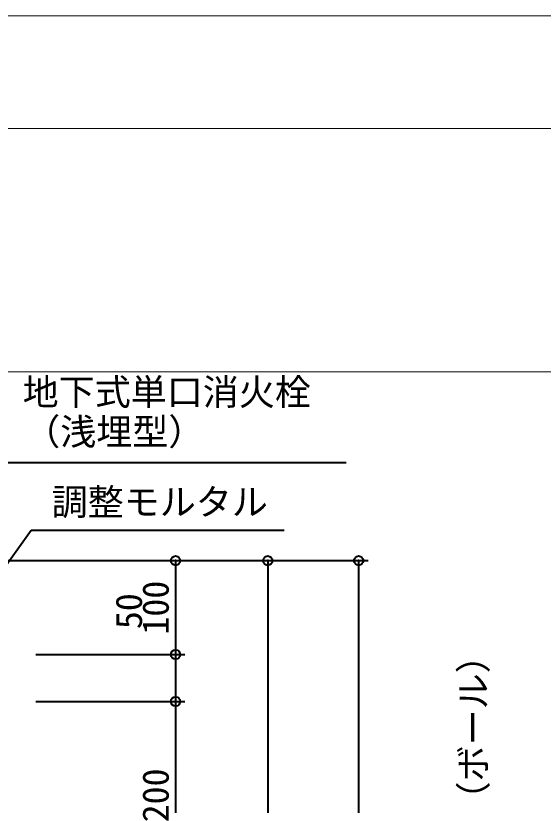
# Model space of a CAD drawing. Units: millimetres at full size, sheet at 1:20. Extents: x -5778 to 5792, y -3160 to 3160.
# Drawn here: x -535 to 27, y 2319 to 3160 of the extents above; entities that cross this region are included whole.
import ezdxf
from ezdxf.enums import TextEntityAlignment as Align

# ---------------------------------------------------------------- set-up
doc = ezdxf.new("R2010")
doc.units = ezdxf.units.MM
doc.header["$LTSCALE"] = 20
doc.header["$PDMODE"] = 32
doc.header["$PDSIZE"] = 10
for name, color, linetype, lineweight in [('0-7_TEMP01', 3, 'Continuous', 18), ('0-D_図面枠', 3, 'Continuous', 18), ('0-E_寸法', 1, 'Continuous', 40)]:
    doc.layers.add(name, color=color, linetype=linetype, lineweight=lineweight)
doc.styles.add('ＭＳ ゴシック', font='')
doc.styles.get('ＭＳ ゴシック').set_extended_font_data('MS Gothic')

msp = doc.modelspace()

# ---------------------------------------------------------------- linework, layer by layer
at = {"layer": '0-7_TEMP01'}
msp.add_line((-4201.03, 2781.2), (1498.97, 2781.2), dxfattribs=at)
msp.add_lwpolyline([(-4321.03, 3160.37), (1618.97, 3160.37), (1618.97, -919.63)], dxfattribs=at)
at = {"layer": '0-D_図面枠'}
msp.add_lwpolyline([(-4201.03, 3040.37), (1498.97, 3040.37), (1498.97, -799.63), (-4201.03, -799.63)], close=True, dxfattribs=at)
at = {"layer": '0-E_寸法'}
for p, q in [((-554.82, 2684.41), (-183.12, 2684.41)), ((-629.92, 2456.81), (-518.98, 2612.57)), ((-518.98, 2612.57), (-249.21, 2612.57)), ((-585.82, 2579.98), (-159.84, 2579.98)), ((-585.82, 2579.98), (-256.66, 2579.98)), ((-585.82, 2579.98), (-354.98, 2579.98)), ((-364.98, 2579.98), (-364.98, 2479.98)), ((-266.67, 2579.98), (-266.67, 1929.98)), ((-169.84, 2579.98), (-169.84, 1779.98)), ((-513.82, 2479.98), (-354.98, 2479.98)), ((-513.82, 2479.98), (-354.98, 2479.98)), ((-364.98, 2479.98), (-364.98, 2429.98)), ((-513.82, 2429.98), (-354.98, 2429.98)), ((-513.82, 2429.98), (-354.98, 2429.98)), ((-364.98, 2429.98), (-364.98, 2229.98))]:
    msp.add_line(p, q, dxfattribs=at)
for p in [(-364.98, 2579.98), (-266.67, 2579.98), (-169.84, 2579.98), (-364.98, 2479.98), (-364.98, 2429.98)]:
    msp.add_point(p, dxfattribs=at)

# ---------------------------------------------------------------- texts
at = {"layer": '0-E_寸法', "style": 'ＭＳ ゴシック'}
for s, p in [('地下式単口消火栓', (-527.88, 2737.15)), ('（浅埋型）', (-526.26, 2694.85)), ('調整モルタル', (-496.97, 2620.02))]:
    msp.add_text(s, height=28.15, dxfattribs=at).set_placement(p, align=Align.BOTTOM_LEFT)
for s, p in [('100', (-363.76, 2501.18)), ('50', (-392.27, 2507.02)), ('レバー式補修弁（ボール）', (-25.17, 2037.58)), ('200', (-363.76, 2301.18))]:
    msp.add_text(s, height=28.15, rotation=90, dxfattribs=at).set_placement(p, align=Align.BOTTOM_LEFT)

doc.saveas('drawing.dxf')
